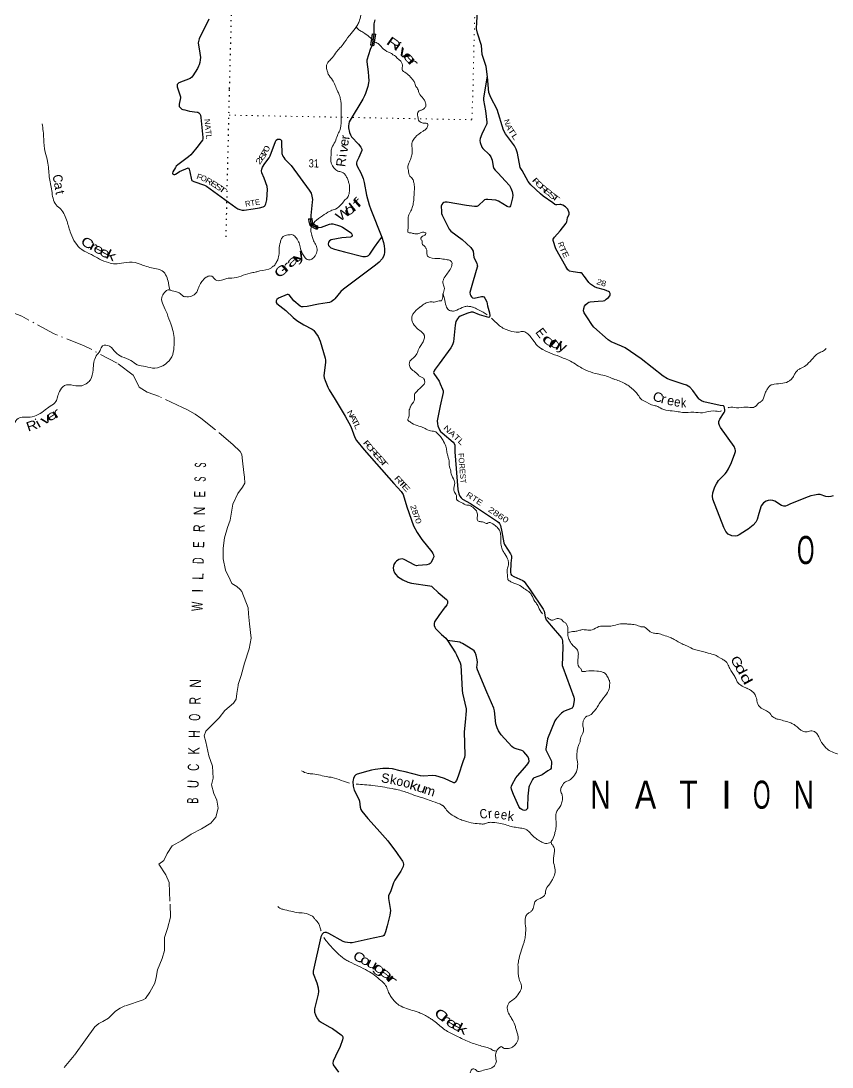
# Model space of a CAD drawing. Header units: feet. Extents: x -745759 to -493183, y 5472 to 195788.
# Drawn here: x -527852 to -510528, y 158611 to 180944 of the extents above; entities that cross this region are included whole.
import ezdxf
from ezdxf.enums import TextEntityAlignment as Align

# ---------------------------------------------------------------- set-up
doc = ezdxf.new("R2010")
doc.units = ezdxf.units.FT
doc.header["$LTSCALE"] = 80
doc.linetypes.add('DOT_DASHED', pattern=[7.7, 5, -1.2, 0.3, -1.2])
doc.linetypes.add('DOTTED', pattern=[1.5, 0.3, -1.2])
for name, color, linetype, lineweight in [('29', 7, 'Continuous', 25), ('31', 7, 'Continuous', 13), ('39', 7, 'Continuous', 13), ('44', 7, 'DOT_DASHED', 13), ('6', 7, 'DOTTED', 25), ('7', 7, 'DOTTED', 13)]:
    doc.layers.add(name, color=color, linetype=linetype, lineweight=lineweight)
doc.layers.add('30', color=7, linetype='Continuous')
doc.layers.add('41', color=7, linetype='Continuous')

msp = doc.modelspace()

# ---------------------------------------------------------------- linework, layer by layer
at = {"layer": '29'}
for points in [[(-517276.15, 178206.06), (-517308.68, 178274.72), (-517499.55, 178532.21), (-517545.87, 178613.11), (-517680.19, 179050.25), (-517812.68, 179310.89), (-517856.46, 179413.81), (-517890.73, 179747.19), (-517917.62, 179968.18), (-517997.91, 180226.04), (-518015.38, 180420.81), (-518103.71, 180678.8), (-518120.23, 180776.05), (-518118.07, 180919.65), (-518103.87, 181119.91)], [(-523838.45, 180982.21), (-523857.22, 180931.79), (-523982.41, 180695.34), (-524046.06, 180563.65), (-524062.43, 180506.34), (-524062.89, 180476.11), (-524028.68, 180258.7), (-524018.45, 180159.42), (-524020.49, 180110.3), (-524028.67, 180059.13), (-524045.04, 180005.91), (-524057.31, 179977.26), (-524083.9, 179930.18), (-524182.08, 179770.54), (-524202.53, 179739.84), (-524235.17, 179714.61)], [(-520293.79, 180969.59), (-520312.41, 180881.11), (-520311.64, 180659.91), (-520328.43, 180559.08), (-520335.9, 180515.2), (-520352.69, 180429.31), (-520391.99, 180330.7), (-520461.52, 180105.84), (-520465.59, 180069.18), (-520437.25, 179857.91), (-520426.75, 179757.88), (-520422.66, 179661.68), (-520425.71, 179620.86), (-520446.19, 179541.94), (-520493.23, 179394.57), (-520513.69, 179343.4), (-520551.89, 179276.05), (-520821.76, 178825.61), (-520839.95, 178787.69), (-520850.18, 178744.7), (-520854.27, 178703.77), (-520852.44, 178661.62), (-520833.81, 178560.49), (-520815.4, 178515.46), (-520789.32, 178471.76), (-520644.91, 178312.46), (-520591.43, 178246.31), (-520573.02, 178207.42), (-520574.21, 178178.65), (-520632.7, 178027.23), (-520675.3, 177939.28), (-520685.52, 177916.77), (-520682.81, 177887.7), (-520669.16, 177841.04), (-520593.56, 177697.34), (-520543.37, 177578.02), (-520520.73, 177495.25), (-520467.87, 177225.3), (-520417.58, 177020.26), (-520381.78, 176920.61), (-520144.74, 176330.04)], [(-524235.17, 179714.61), (-524478.12, 179619.14), (-524503, 179603.34), (-524513.61, 179589.23), (-524517.35, 179572.41), (-524513.86, 179533.45), (-524470.71, 179405.66), (-524442.62, 179325.64), (-524442.82, 179298.42), (-524470.64, 179166.73), (-524473.24, 179142.85), (-524468.78, 179118.13), (-524453.83, 179095.69), (-524414.08, 179062.72), (-524392.18, 179052.7), (-524354.51, 179042.78), (-524251.52, 179015.76)], [(-517894.11, 179774.93), (-517970.19, 179297.3), (-517970.44, 179252.96), (-517928.58, 179021.36), (-517902.69, 178783.55), (-517901.67, 178755.92), (-517910.5, 178730), (-517958.82, 178633.05)], [(-524251.52, 179015.76), (-524090.04, 178998.91), (-524074.69, 178993.79), (-524053.22, 178982.53), (-524028.68, 178957.97), (-524017.42, 178930.34), (-524007.52, 178884.3), (-523979.22, 178598.77), (-523963.22, 178458.56), (-523964.24, 178426.84), (-523974.67, 178399.99), (-524000.04, 178360.32), (-524093.62, 178243.7), (-524185.15, 178128.01), (-524220.61, 178087.56), (-524274.31, 178041.12)], [(-517958.82, 178633.05), (-518010.58, 178529.2), (-518043.83, 178433.55), (-518050.99, 178391.58), (-518045.83, 178345.22), (-518010.08, 178248.31), (-517989.03, 178217.7), (-517849.77, 178090.61), (-517815.76, 178043.63), (-517788.73, 177971.04), (-517767.7, 177837.92), (-517749.4, 177793.67), (-517722.7, 177756.05), (-517659.6, 177695.62), (-517511.14, 177531.4)], [(-524279.72, 177809.99), (-524261.85, 177779.05), (-524241.4, 177723.78), (-524206.63, 177551.86), (-524200.49, 177539.58), (-524187.75, 177531), (-524157.54, 177515.02), (-523928.9, 177437.76), (-523887.54, 177414.72), (-523260.31, 176963.41), (-523216.65, 176935.8), (-523176.77, 176920.44), (-523129.72, 176906.11), (-523083.7, 176901), (-522891.21, 176930.29), (-522756.43, 176954.22), (-522674.62, 176974.69), (-522650.07, 176989.01), (-522637.8, 177001.3), (-522633.71, 177007.44), (-522621.44, 177036.09), (-522602.37, 177121.47), (-522588.71, 177345.15), (-522594.43, 177408.32), (-522657.94, 177584.14), (-522705.3, 177701.28), (-522713.48, 177744.27), (-522708.78, 177781.79), (-522693.02, 177824.09), (-522645.09, 177903.01), (-522548.83, 178021.61), (-522530.05, 178063.38), (-522416.93, 178372.31), (-522399.51, 178398.21), (-522372.92, 178416.63), (-522321.02, 178422.67), (-522305.42, 178414.58), (-522289.06, 178387.98), (-522283.66, 178319.6), (-522280.88, 178142.36), (-522277.37, 178110.75), (-522258.38, 178054.35), (-522239.97, 178025.7), (-522216.22, 177995.19), (-522079.24, 177858.11), (-521695.6, 177332.99), (-521656.01, 177265.33), (-521641.69, 177205.98), (-521627.37, 177132.29), (-521630.35, 177074.85), (-521660.4, 176788.42), (-521669.87, 176664.17), (-521661.21, 176629.03), (-521642.72, 176601.16), (-521591.23, 176561.8), (-521557.64, 176545), (-521525.92, 176536.6), (-521486.39, 176536.24), (-521430, 176543.85), (-521261.23, 176606.21), (-521223.41, 176611.4), (-521190.68, 176609.35), (-521088.41, 176580.69), (-521029.1, 176560.23), (-520985.53, 176540.74), (-520799.82, 176420.8), (-520783.65, 176394.44), (-520779.56, 176361.69), (-520787.74, 176343.27), (-520795.92, 176333.04), (-520816.5, 176326.79), (-520995.94, 176310.14), (-521226.29, 176270.37), (-521258.18, 176251.17), (-521280.68, 176220.47), (-521287.18, 176177.2), (-521282.73, 176150.88), (-521268.41, 176132.46), (-521235.68, 176101.75), (-521157.47, 176068.36), (-520937.77, 176014), (-520546.32, 175916.22), (-520493.2, 175911.41), (-520458.43, 175919.59), (-520431.84, 175935.97), (-520402.23, 175963.65), (-520303.55, 176114.31), (-520207.43, 176244.94), (-520144.91, 176330.47)], [(-524274.31, 178041.12), (-524502.2, 177873.48), (-524533.23, 177842.23), (-524551.91, 177817.92), (-524606.81, 177724.27), (-524613.56, 177696.41), (-524612.53, 177682.31), (-524602.35, 177672.11), (-524585.54, 177664.63), (-524564.99, 177664.63), (-524550.62, 177670.32), (-524492.65, 177710.63), (-524462.23, 177728.19), (-524279.72, 177809.99)], [(-516276.92, 177007.85), (-516323.32, 177025.32), (-516339.68, 177027.37), (-516409.22, 177015.09), (-516427.63, 177017.13), (-516451.9, 177026.78), (-516493.24, 177063.49), (-516699.68, 177203.39), (-516758.13, 177251.89), (-516959.45, 177446.96), (-517015.22, 177514.38), (-517144.22, 177752.91), (-517189.01, 177813.73), (-517248.11, 178117.41), (-517276.15, 178206.06)], [(-517511.14, 177531.4), (-517419.6, 177430.14), (-517388.27, 177374.32), (-517363.73, 177300.64), (-517349.41, 177226.95), (-517354.4, 177170), (-517394.41, 176999.75), (-517408.73, 176973.15), (-517428.4, 176966.69), (-517466, 176981.33), (-517654.09, 177095.43), (-517707.36, 177114.38), (-517879.18, 177134.84), (-517924.18, 177130.75), (-517951, 177121.15), (-518087.82, 176995.66), (-518115.68, 176983.8), (-518162.48, 176980.31), (-518332.31, 177003.98), (-518750.71, 177072.17), (-518788.4, 177074.46), (-518819.08, 177064.23), (-518843.62, 177049.9), (-518864.66, 177024.16), (-518874.31, 176988.5), (-518872.26, 176873.87), (-518868.17, 176830.89), (-518856.92, 176795.22), (-518789.38, 176671.82)], [(-515814.33, 175487.04), (-515820.96, 175497.44), (-515865.84, 175554.25), (-515887.63, 175563.91), (-515913.74, 175568.99), (-516059.45, 175588.47), (-516135.13, 175604.85), (-516149.45, 175613.04), (-516169.68, 175626.92), (-516212.21, 175697.73), (-516426.34, 176075.89), (-516444, 176120.64), (-516471.22, 176216.93), (-516483.89, 176254.7), (-516483.61, 176287.3), (-516458.5, 176329.04), (-516336.77, 176459.59), (-516208.21, 176624.13), (-516191.38, 176655.88), (-516175.29, 176739.95), (-516145.34, 176815.71), (-516142.29, 176844.18), (-516170.94, 176922.36), (-516190.36, 176949.59), (-516221.95, 176975.26), (-516276.92, 177007.85)], [(-518789.38, 176671.82), (-518702.49, 176495.21), (-518669.33, 176452.46), (-518428.78, 176279.29), (-518241.24, 176109.39), (-518211.45, 176066.42), (-518196.23, 176025.47), (-518177.98, 175895.18), (-518117.49, 175774.74), (-518108.11, 175731.29), (-518103.17, 175711.29), (-518107.26, 175686.73), (-518191.75, 175397.71), (-518264.77, 175148.41), (-518260.15, 175105.99), (-518246.36, 175074.73), (-518232.04, 175052.21), (-518205.45, 175029.7), (-518173.94, 175024.07), (-518012.03, 175061.12), (-517985.57, 175061.42), (-517967.16, 175055.28), (-517944.66, 175028.68), (-517902.59, 174946.65), (-517890.79, 174864.13), (-517844.82, 174708.72), (-517836.25, 174645.92), (-517844.43, 174623.41), (-517861.5, 174614.71), (-518058.98, 174672.66), (-518194.21, 174725.75), (-518236.47, 174726.22), (-518310.8, 174705.28), (-518468.3, 174637.73), (-518505.12, 174613.17), (-518527.89, 174587.26), (-518564.44, 174525.16), (-518580.01, 174447.77), (-518614.01, 174091.17), (-518635.02, 174026.76), (-518673.84, 173963.86), (-518922.51, 173625.4), (-519002.17, 173508.86)], [(-520144.74, 176330.04), (-520107.69, 176214.83), (-520091.33, 176141.15), (-520085.63, 176068.01), (-520087.24, 175997.87), (-520095.42, 175958.98), (-520109.74, 175913.95), (-520137.41, 175868.29), (-520203.83, 175797.29), (-520277.92, 175732.49), (-520962.7, 175213.95), (-521017.42, 175170.57), (-521145.77, 175012.33), (-521169.3, 174986.81), (-521228.61, 174947.86), (-521260.32, 174934.56), (-521307.81, 174923.22), (-521497.52, 174898.73), (-521736.24, 174847.09), (-521820.78, 174838.36), (-521861.69, 174840.4), (-521890.95, 174852.04), (-522020.44, 174968.91), (-522125.59, 175093.34), (-522141.92, 175104.44), (-522166.46, 175102.39), (-522352.75, 175023.41), (-522385.33, 174993.91), (-522401.69, 174965.26), (-522403.74, 174932.51), (-522388.07, 174909.68), (-522191.13, 174759.42), (-522034.39, 174609.92), (-521955.78, 174549.75), (-521807.47, 174453.06), (-521632.93, 174365.44), (-521611.12, 174350.19), (-521595.78, 174334.84), (-521558.96, 174285.72), (-521501.69, 174203.84), (-521461.15, 174105.28), (-521355.44, 173746.38), (-521347.26, 173699.3), (-521347.02, 173651.52), (-521378.97, 173376.93), (-521372.2, 173322.86), (-521354.42, 173268.45), (-521299.15, 173128.79), (-521267.49, 173066.83), (-521139.65, 172860.83), (-520924.25, 172505.5), (-520807.7, 172284.51), (-520723.39, 172051.6), (-520685.16, 171989.16), (-520523.78, 171789.4), (-519888.09, 171070.82), (-519729.29, 170897.2), (-519691.52, 170834.26), (-519610.3, 170571.8), (-519468.65, 170167.7), (-519391.79, 170023.21), (-519289.84, 169871.27), (-519073.79, 169612.27), (-519051.87, 169575.52), (-519039.97, 169544.25), (-519035.88, 169503.32), (-519053.94, 169457.35), (-519093.15, 169384.6), (-519109.14, 169362.65), (-519134.06, 169343.67), (-519184.06, 169333.39), (-519371.34, 169315.01), (-519405.74, 169313.53), (-519441.66, 169326.26), (-519667.93, 169448.05), (-519701.47, 169457.65), (-519747.34, 169456.8), (-519778.39, 169448.05), (-519833.5, 169409.99), (-519861.89, 169381.07), (-519886.79, 169339.57), (-519899.8, 169266.75), (-519892.93, 169218.81), (-519874.52, 169163.55), (-519843.84, 169124.65), (-519806.31, 169084.33), (-519692.48, 169010.03), (-519590.21, 168965), (-519512.56, 168944.27), (-519122.02, 168886.65), (-519085.62, 168875.5), (-519058.38, 168858.57), (-518939.09, 168738.66), (-518763.46, 168594.06), (-518750.16, 168579.73), (-518740.96, 168562.33), (-518738.39, 168534.19), (-518741.34, 168508.56), (-518756.3, 168475.34), (-518786.52, 168438.72), (-518790.18, 168433.86)], [(-512322.66, 170096.91), (-512355.93, 170071.99), (-512509.14, 169969.98), (-512554.55, 169948.49), (-512600.19, 169945.26), (-512671.14, 169948.49), (-512745.89, 169989.52), (-512793.87, 170044.69), (-512839.1, 170127.26), (-513077.97, 170732.39), (-513083.3, 170796.9), (-513074.67, 170870.7), (-513056.71, 170931.99), (-513033.47, 170996.43), (-512997.39, 171065.03), (-512953.86, 171131.61), (-512811.8, 171271.89), (-512782.62, 171308.6), (-512742.9, 171379.16), (-512679.26, 171518.59), (-512604.34, 171709.99), (-512591.37, 171751.73), (-512591.37, 171774.25), (-512596.11, 171802.11), (-512620.89, 171858.62), (-512910.76, 172263.97), (-512936.04, 172305.4), (-512948.95, 172348.76), (-512946.26, 172395.46), (-512928.56, 172444.71), (-512830.81, 172581.63), (-512821.49, 172614.47), (-512819.44, 172639.03), (-512823.54, 172686.11), (-512833.73, 172712.02), (-512848.08, 172725), (-512917.61, 172735.32), (-513267.52, 172814.69), (-513320.58, 172835.52), (-513358.87, 172862.16), (-513373.76, 172876.46), (-513407.62, 172925.05), (-513500.98, 173056.77), (-513565.71, 173123.9), (-513635.58, 173165.06), (-513708.83, 173192.19), (-513966.2, 173274.21), (-514045.71, 173305.27), (-514134.96, 173362.93), (-514608.71, 173728.88), (-514949.8, 173964.34), (-515028.34, 174003.8), (-515244.35, 174095.33), (-515310.74, 174132.3), (-515617.73, 174409.56), (-515645.33, 174440.45), (-515767.36, 174626.34), (-515819.66, 174709.33), (-515833.52, 174757.72), (-515829.42, 174805.73), (-515813.06, 174853.92), (-515789.23, 174889.36), (-515745.47, 174924.29), (-515721.02, 174937.85), (-515697.41, 174946.16), (-515608.7, 174956.88), (-515522.14, 174961.61), (-515419.46, 174968.11), (-515381.38, 174977.5), (-515352.33, 175001.21), (-515303.19, 175038.59), (-515272.97, 175075.75), (-515264.86, 175097.5), (-515266.92, 175126.28), (-515279.11, 175151.48), (-515304.1, 175168.95), (-515336.38, 175184.23), (-515391.71, 175204.33), (-515553.63, 175242.82), (-515600.25, 175268.15), (-515643.2, 175292.71), (-515688.2, 175325.46), (-515725.74, 175359.67), (-515782.2, 175436.7), (-515814.33, 175487.04)], [(-519002.17, 173508.86), (-519017.52, 173486.4), (-519037.97, 173441.37), (-519032.86, 173416.77), (-518920.78, 173252.06), (-518894.79, 173199.84), (-518845.7, 173085.22), (-518835.47, 173046.33), (-518834.98, 173009.59), (-518897.08, 172727.78), (-518959.23, 172408.75), (-518957.93, 172345.61), (-518946.96, 172298.22), (-518909.12, 172211.23), (-518888.06, 172181.71), (-518857.99, 172149.83), (-518623.78, 171948.22), (-518601.72, 171919.36), (-518586.96, 171886.81), (-518582.87, 171870.44), (-518586.45, 171744.46), (-518520.16, 170942.4), (-518502.08, 170848.05), (-518481.63, 170800.98), (-518450.79, 170760.45), (-518418.22, 170733.43), (-518253.02, 170640.27), (-517670.61, 170255.5), (-517646.91, 170233.34), (-517627.65, 170212.52), (-517609.24, 170173.63), (-517577.87, 170039.36), (-517540.26, 169799.81), (-517526.4, 169765.29), (-517393.44, 169566.75), (-517377.02, 169521.74), (-517377.08, 169482.83), (-517390.38, 169369.23), (-517398.56, 169178.88), (-517392.42, 169135.89), (-517371.97, 169111.33), (-517324.86, 169081.21), (-517130.6, 169000.8), (-517104.48, 168978.67), (-516972.64, 168801.55), (-516698.55, 168386.89), (-516677.54, 168344.8), (-516654.87, 168221.49), (-516642.76, 168181.05), (-516632.54, 168158.54), (-516529.44, 168030.44), (-516305.29, 167773.29), (-516291.97, 167746.1), (-516283.79, 167705.17), (-516280.58, 167576.13), (-516289.34, 167186.94), (-516280.73, 167147.42), (-516040.39, 166509.83), (-516035.7, 166469.62), (-516038.34, 166434.1), (-516058.8, 166313.34), (-516066.98, 166294.91), (-516070.55, 166286.22), (-516079.27, 166275.77), (-516261.3, 166198.71), (-516281.24, 166185.93), (-516305.59, 166163.68), (-516415.22, 166050.84), (-516433.62, 166026.28), (-516448.83, 166001.83), (-516608.22, 165619.52), (-516641.76, 165400.47), (-516642.78, 165381.03), (-516637.32, 165367.19), (-516528.53, 165156.39), (-516521.59, 165123.65), (-516519.54, 165089.88), (-516524.66, 165018.24), (-516530.79, 164989.58), (-516541.68, 164972), (-516550.24, 164965.03), (-516598.41, 164932.9)], [(-510501.93, 170807.13), (-510557.68, 170789.37), (-510612.38, 170782.56), (-510664.24, 170788.94), (-510781.8, 170832.79), (-510829.2, 170835.78), (-510904.72, 170820.57), (-510984.66, 170803.03), (-511042.28, 170784.51), (-511417.79, 170633.64), (-511490.91, 170597.33), (-511521.48, 170585.05), (-511560.45, 170585.05), (-511607.51, 170602.36), (-511748.13, 170690.67), (-511793.64, 170705.81), (-511844.12, 170712.14), (-511893.87, 170707.86), (-511939.05, 170693.49), (-511994.09, 170654.64), (-512042.01, 170590.74), (-512092.11, 170429.05), (-512127.32, 170301.23), (-512159.78, 170241.19), (-512216.75, 170176.22), (-512322.66, 170096.91)], [(-518790.18, 168433.86), (-518926.4, 168252.73), (-519016.71, 168113.96), (-519024.76, 168077.75), (-519023.61, 168037.79), (-519014.53, 167999.97), (-518998.54, 167971.11), (-518869.3, 167842.37), (-518776.92, 167768.2), (-518740.12, 167717.32), (-518740.12, 167717.32)], [(-516598.41, 164932.9), (-516716.94, 164848.36), (-516734.39, 164839.19), (-516891.83, 164784.91), (-516904.11, 164776.72), (-516915.32, 164768.38), (-516929.67, 164752.16), (-517000.24, 164610.93), (-517006.91, 164583.48), (-517024.3, 164391.14), (-517032.58, 164164.5), (-517036.55, 164133.51), (-517050.87, 164113.04), (-517067.23, 164094.62), (-517097, 164089.46), (-517122.46, 164092.57), (-517157.23, 164106.9), (-517187.92, 164129.41), (-517219.28, 164176.09), (-517328.81, 164433.06), (-517369.96, 164520.36), (-517376.1, 164546.97), (-517379.08, 164578.53), (-517374.06, 164610.42), (-517363.83, 164643.17), (-517282.91, 164783.42), (-517249.28, 164831.47), (-517091.73, 165006.56), (-517028.37, 165087.32), (-517002.81, 165123.14), (-516999.73, 165142.59), (-517004.1, 165193.55), (-517027.35, 165243.9), (-517110.6, 165342.09), (-517125.53, 165354.43), (-517152.13, 165368.76), (-517276.9, 165401.51), (-517329.52, 165424.54), (-517368.95, 165452.68), (-517593.31, 165702.52), (-517650.2, 165789.38), (-517682.93, 165852.84), (-517709.48, 165937.54), (-517735.87, 166219.02), (-517749.41, 166269.37), (-517899.8, 166617.53), (-518101.87, 167091.02), (-518112.48, 167144.39), (-518104.3, 167254.92), (-518109.95, 167307.93), (-518128.84, 167406.39), (-518149.3, 167461.65), (-518175.08, 167497.83), (-518198.39, 167518.96), (-518421.35, 167652), (-518456.12, 167670.43), (-518479.77, 167678.24), (-518740.12, 167717.32)], [(-518740.12, 167717.32), (-518570.46, 167453.18), (-518548.68, 167412.02), (-518468.9, 167240.08), (-518459.09, 167190.15), (-518431.06, 166655.71), (-518423.32, 166593.38), (-518346.18, 166261.69), (-518341.3, 166214.5), (-518366.1, 165977.27)], [(-518366.1, 165977.27), (-518387.79, 165769.84), (-518371.75, 165272.04), (-518380.84, 165221.79), (-518406.12, 165146.37)], [(-518406.12, 165146.37), (-518514.54, 164822.94), (-518550.73, 164726.56), (-518575.27, 164689.71), (-518591.64, 164681.53), (-518606.92, 164682.2), (-518807.48, 164774.33), (-518920.96, 164810.48), (-518990.51, 164826.85), (-519053.2, 164833.2), (-519261.53, 164823.78), (-519314.71, 164830.16), (-519642.28, 164910.66), (-519750.45, 164937.13)], [(-519750.45, 164937.13), (-519917.93, 164978.12), (-519996.89, 164986.51), (-520123.71, 164982.41), (-520283.26, 164961.95), (-520367.13, 164949.66), (-520442.12, 164929.91), (-520667.81, 164865.74), (-520696.45, 164851.42), (-520722.43, 164828.88), (-520749.63, 164777.73), (-520757.82, 164734.75), (-520761.99, 164707.21), (-520755.77, 164605.8), (-520736.89, 164524.09), (-520637.76, 164327.52), (-520623.84, 164289.55), (-520607.48, 164156.51), (-520591.5, 164109.88), (-520568.61, 164076.68), (-520439.89, 163920.34), (-520243.05, 163693.82), (-520018.79, 163440.67), (-519830.71, 163188.22), (-519804.3, 163149.31)], [(-519804.3, 163149.31), (-519704.39, 163007.21), (-519685.8, 162974.73), (-519677.8, 162935.57), (-519689.05, 162893.6), (-519737.02, 162795.07), (-519863.94, 162601.93), (-519894.87, 162541.18), (-519953.86, 162371.71), (-519999.96, 162265.23), (-520004.05, 162252.95), (-520002.52, 162212.08), (-519959.05, 161952.06), (-519962.72, 161906.26), (-519971.33, 161851.77), (-520028.83, 161624.53), (-520062.35, 161500.73), (-520086.89, 161439.33), (-520099.17, 161420.9), (-520119.3, 161407.49), (-520329.61, 161365.33), (-520779.29, 161266.36), (-520817.05, 161264.24), (-520879.52, 161268.41), (-520924.52, 161276.6), (-520967.01, 161295.19), (-521276.06, 161463.65), (-521327.49, 161481.28), (-521360.21, 161483.33), (-521388.34, 161475.82), (-521419.53, 161448.53), (-521446.89, 161394.65), (-521610.79, 160657.42), (-521607.45, 160606.95), (-521534.39, 160412.89), (-521506.47, 160301.27), (-521498.29, 160225.54), (-521502.97, 160167.43), (-521582.09, 159851.83), (-521579.09, 159786.49), (-521562.72, 159725.08), (-521521.81, 159647.3), (-521488.31, 159607.2), (-521454.31, 159577.71), (-521268.84, 159472.44)], [(-521268.84, 159472.44), (-521199.53, 159433.11), (-521013.51, 159302.41), (-520991.01, 159281.95), (-520978.74, 159255.34), (-520976.69, 159230.78), (-520982.83, 159189.84), (-521035.16, 159050.65), (-521133.33, 158845.8), (-521186.35, 158740.56), (-521189.86, 158692.34), (-521180.22, 158656.64), (-521066.45, 158501.33)]]:
    msp.add_lwpolyline(points, dxfattribs=at)
at = {"layer": '31'}
for p, q in [((-520273.02, 180658.84), (-520314.54, 180412.31)), ((-520314.54, 180412.31), (-520388.5, 180424.76)), ((-521708.32, 176721.95), (-521633.68, 176729.35)), ((-521700.06, 176714.72), (-521640.85, 176720.59)), ((-521513.44, 176572.64), (-521514.82, 176497.66))]:
    msp.add_line(p, q, dxfattribs=at)
for points in [[(-520388.5, 180424.76), (-520346.98, 180671.29), (-520273.02, 180658.84)], [(-521708.32, 176721.95), (-521705.99, 176656.1), (-521699.29, 176630.98), (-521679.87, 176586.08), (-521643.82, 176546.94), (-521597.76, 176519.79), (-521555.59, 176498.41), (-521533.38, 176495.52), (-521514.82, 176497.66)], [(-521522.68, 176504.81), (-521533.32, 176503.58), (-521553.2, 176506.17), (-521593.92, 176526.81), (-521638.74, 176553.23), (-521673.07, 176590.5), (-521691.71, 176633.61), (-521698.03, 176657.29), (-521700.06, 176714.72)], [(-521640.85, 176720.59), (-521634.34, 176654.89), (-521621.37, 176622.69), (-521596.32, 176597.27), (-521538.23, 176565.32), (-521521.61, 176563.12), (-521522.68, 176504.81)], [(-521633.68, 176729.35), (-521626.49, 176656.82), (-521614.55, 176627.16), (-521591.44, 176603.72), (-521535.69, 176573.05), (-521521.25, 176571.14), (-521513.44, 176572.64)]]:
    msp.add_lwpolyline(points, dxfattribs=at)
msp.add_lwpolyline([(-520379.28, 180431.31), (-520340.42, 180662.07), (-520282.23, 180652.28), (-520321.09, 180421.52)], close=True, dxfattribs=at)
at = {"layer": '31', "linetype": 'DOTTED', "lineweight": 100}
msp.add_arc((-521501.51, 176701.19), 171.24, 171.78809, 286.56945, dxfattribs=at)
at = {"layer": '39'}
for points in [[(-524344.15, 175057.97), (-524272.78, 175056.89), (-524149.24, 175095.17), (-524063.64, 175228.26), (-524018.81, 175337.89), (-523989.67, 175379.57), (-523895.03, 175470.42), (-523852.3, 175491.84), (-523777.9, 175492.75), (-523699.28, 175417.39), (-523667.46, 175402.88), (-523536.41, 175418.99), (-523451.34, 175445.81), (-523346.65, 175452.28), (-522956.11, 175558.81), (-522847.02, 175581.26), (-522810.61, 175590.74), (-522555.96, 175647.14), (-522503.14, 175670.42), (-522480.41, 175696.15), (-522462.09, 175705.91), (-522408.36, 175767.28), (-522368.31, 175844.89), (-522337.11, 175972.77), (-522336.83, 176069.02), (-522311.09, 176221.05), (-522285.11, 176298.87), (-522262.29, 176328.61), (-522205.2, 176361.86), (-522098.22, 176380.33), (-522036.06, 176373.39), (-522022.23, 176363.16), (-521951.7, 176285.92), (-521922.85, 176231.35), (-521889.36, 176118.56), (-521838.54, 175973.42), (-521778.3, 175886.3), (-521736.86, 175853.61), (-521688.92, 175840.87), (-521621.84, 175871.96), (-521568.15, 175931.33), (-521540.69, 175987.07), (-521527.34, 176041.01), (-521548.82, 176151.62), (-521600.69, 176252.65), (-521632.66, 176345.37), (-521638.06, 176371.52), (-521659.64, 176478.12), (-521633.23, 176573.98), (-521606.01, 176619.7), (-521451.99, 176755.79), (-521294.76, 176857.74), (-521233.66, 176890.93), (-521136.29, 176927.59), (-521003.13, 177031.91), (-520930.65, 177121.07), (-520864.57, 177194.29), (-520845.05, 177254.16), (-520832.27, 177368.28), (-520842.04, 177464.67), (-520864.43, 177537.2), (-520871.94, 177559.37), (-520906.49, 177628.06), (-520949.36, 177684.84), (-520996.88, 177715.62), (-521084.77, 177738.98), (-521128.36, 177765.69), (-521234.35, 177957.76), (-521224.45, 178120.05), (-521222.92, 178184.19), (-521211.72, 178232.16), (-521142.2, 178365.48), (-521092.82, 178497.1), (-521043.97, 178606.67), (-521011.92, 179023.3), (-521011.2, 179053.37), (-521031.59, 179294.31), (-521053.98, 179366.83), (-521092.26, 179447.61), (-521197.24, 179681.78), (-521286.67, 179809.43), (-521299.88, 179845.72), (-521318.59, 179904.15), (-521324.43, 179996.48), (-521257.59, 180101.78), (-521199.88, 180161.08), (-521112.47, 180286.13), (-521060.84, 180343.52), (-520971.94, 180446.48), (-520845.05, 180625.08), (-520830.55, 180642.91), (-520710.6, 180783.52), (-520658.4, 180864.96), (-520618.02, 180956.61), (-520580.51, 181096.42), (-520561.75, 181124.22), (-520496.06, 181181.4)], [(-520139.48, 180370), (-520223.79, 180459.48), (-520303.22, 180500.76), (-520385.76, 180580.19), (-520508.11, 180676.25), (-520589.31, 180727.58), (-520615.1, 180742), (-520687.26, 180807.23)], [(-518844.46, 175118.11), (-518808.57, 175232.79), (-518836.37, 175331.46), (-518834.65, 175403.62), (-518823.93, 175431.54), (-518686.37, 175636.05), (-518658.91, 175691.79), (-518650.25, 175717.74), (-518658.14, 175808.09), (-518681.83, 175826.49), (-518767.72, 175849.82), (-518907.96, 175869.94), (-519116.48, 175893.07), (-519150.26, 175909.62), (-519175.62, 175942.08), (-519194.47, 176078.72), (-519202.23, 176090.86), (-519219.6, 176121.2), (-519272.66, 176172.11), (-519292.66, 176260.64), (-519308.21, 176282.93), (-519307.69, 176304.98), (-519276.54, 176346.63), (-519256.25, 176354.36), (-519204.91, 176399.72), (-519202.61, 176411.72), (-519212.42, 176421.89), (-519244.34, 176432.39), (-519304.82, 176425.26), (-519357.59, 176403.98), (-519432.09, 176399.07), (-519442.14, 176399.21), (-519514.05, 176418.33), (-519562.24, 176421.04), (-519586.07, 176433.43), (-519587.12, 176473.55), (-519584.3, 176676.04), (-519583.1, 176726.16), (-519556.45, 176832.05), (-519524.92, 176889.73), (-519486.55, 176981.41), (-519463.16, 177119.43), (-519449.57, 177351.84), (-519454.79, 177470.23), (-519476.99, 177550.77), (-519480.77, 177560.86), (-519545.41, 177632), (-519576.71, 177752.78), (-519587.67, 177799.06), (-519577.62, 177883.14), (-519533.03, 177982.74), (-519500.4, 178086.54), (-519493.36, 178128.54), (-519495.66, 178200.77), (-519500.64, 178329.18), (-519462.27, 178420.86), (-519433.22, 178458.53), (-519263.22, 178590.37), (-519193.6, 178643.49), (-519161.88, 178709.19), (-519168.92, 178751.41), (-519194.85, 178759.81), (-519210.88, 178762.05), (-519234.99, 178762.41), (-519326.81, 178789.84), (-519362.13, 178826.46), (-519368.97, 178876.69), (-519383.47, 178943.08), (-519382.94, 178965.13), (-519357.77, 179008.87), (-519327.01, 179034.49), (-519294.71, 179040.03), (-519247.82, 179067.41), (-519206.34, 179120.94), (-519210.74, 179189.18), (-519223.71, 179235.5), (-519239.16, 179261.79), (-519329.02, 179371.41), (-519357.69, 179434), (-519389.98, 179512.68), (-519417.31, 179547.18), (-519447.4, 179633.85), (-519486.16, 179694.58), (-519578.32, 179792.2), (-519681.1, 179865.91), (-519696.93, 179876.17), (-519710.43, 179900.43), (-519704.02, 180000.6), (-519722.77, 180057.03), (-519763.78, 180107.77), (-519809.24, 180140.52), (-519872.06, 180203.62), (-519907.85, 180220.19), (-519919.62, 180232.39), (-519965.13, 180263.15), (-519999, 180275.68), (-520139.48, 180370)], [(-527394.76, 178748.13), (-527362.94, 178426.6), (-527334.43, 178141.23), (-527281.99, 177945.95), (-527246.31, 177616.34), (-527193.9, 177318.67), (-527099.33, 177016.54), (-526998.59, 176923.11), (-526866.94, 176664.73), (-526787.54, 176408.93), (-526688.92, 176209.12), (-526551.05, 176061.09), (-526345.96, 175954.49), (-526174.82, 175860.29), (-525983.21, 175783.95), (-525838.92, 175756.29), (-525653.35, 175780.38), (-525413.88, 175783.81), (-525238, 175725.7), (-524955.84, 175650.38), (-524833.91, 175610.92), (-524743.75, 175491.51), (-524702.22, 175354.55), (-524685.87, 175266.05), (-524674.59, 175200.03)], [(-532801.37, 169818.91), (-532630.63, 169703.06), (-532528.45, 169681.88), (-532404, 169768.86), (-532318.04, 169842.2), (-532260.44, 169905.82), (-532213.53, 169943.42), (-532046.24, 169953.69), (-531825.39, 169931.22), (-531714.01, 169968.16), (-531554.36, 170104.95), (-531234.31, 170416.65), (-531090.4, 170571.68), (-530973.35, 170690.86), (-530764.86, 170754.85), (-530555.33, 170871.02), (-530408.15, 170987.87), (-530276.31, 171143.02), (-530165.03, 171376.69), (-530091.19, 171548.53), (-530072.38, 171684.83), (-530021.19, 171830.82), (-529843.79, 171848.97), (-529697, 171845.38), (-529544.55, 171924.03), (-529395.21, 172149.25), (-529294.18, 172272.62), (-529046.87, 172366.3), (-528714.96, 172364.72), (-528508.83, 172310.3), (-528426.15, 172219.07), (-528286.76, 172147.3), (-528114.55, 172207.67), (-527999.28, 172338.91), (-527910.39, 172458.4), (-527654.35, 172485.74), (-527333.39, 172640.86), (-527227.24, 172718), (-527104.56, 172817.04), (-527070.42, 172915.04), (-527025.86, 173030.99), (-526922.74, 173158.35), (-526727.47, 173164.27), (-526550.59, 173156.33), (-526430.69, 173217.26), (-526368.98, 173284.85), (-526310.48, 173495), (-526293.2, 173655.4), (-526242.21, 173791.36), (-526161.44, 173906.92), (-526107.15, 174006.7), (-525956.42, 173999.05), (-525832.26, 173869.23), (-525697.33, 173775.43), (-525501.78, 173695.02), (-525366.77, 173605.24), (-525188.52, 173565.17), (-524992.04, 173530.92), (-524767.02, 173616.82), (-524629.14, 173771.91), (-524582.78, 173978.17), (-524600.28, 174311.59), (-524651.31, 174476.75), (-524731.47, 174694.42), (-524810.25, 174879.96), (-524845.31, 175038.93), (-524786.87, 175144.69), (-524727.46, 175198.25), (-524649.1, 175193.38), (-524531.11, 175157.98), (-524449.28, 175124.98), (-524354.32, 175056.28), (-524344.15, 175057.97)], [(-518839.57, 175117.68), (-518838.23, 175084.83), (-518867.18, 174966.95)], [(-517891.62, 174669.45), (-517978.31, 174727.21), (-518095.54, 174785.09), (-518192.95, 174830.65), (-518262.91, 174847.72), (-518347.31, 174848.97), (-518426.31, 174824.07), (-518582.72, 174756.2), (-518637.17, 174748.98), (-518665.16, 174755.41), (-518677.17, 174757.59), (-518750.33, 174808.81), (-518773.16, 174863.29), (-518805.79, 175012.16), (-518833.45, 175116.85), (-518835.04, 175126.07)], [(-517454.46, 169013.4), (-517462.57, 169126.79), (-517468.02, 169235.16), (-517439.6, 169330.99), (-517440.08, 169395.17), (-517458.55, 169463.62), (-517537.74, 169599.15), (-517572.39, 169663.83), (-517599.81, 169778.54), (-517604.54, 169832.75), (-517605.65, 169955.09), (-517627.37, 170055.68), (-517642.73, 170085.98), (-517650.48, 170098.13), (-517721.15, 170169.36), (-517828.14, 170235.11), (-517850.2, 170237.44), (-517890.87, 170217.99), (-517913.02, 170216.31), (-517974.65, 170245.3), (-518044.8, 170254.36), (-518102.31, 170287.29), (-518107.33, 170329.48), (-518101.35, 170411.61), (-518112.26, 170459.9), (-518141.26, 170508.45), (-518200.31, 170561.46), (-518261.74, 170598.47), (-518291.65, 170608.93), (-518325.81, 170609.44), (-518449.12, 170665.41), (-518545.96, 170735.02), (-518549.41, 170759.13), (-518552.09, 170815.32), (-518602.18, 170906.3), (-518607.59, 170932.45), (-518586.01, 171078.52), (-518598.79, 171132.85), (-518663.72, 171276.19), (-518672.38, 171334.47), (-518705.54, 171461.29), (-518707.41, 171551.56), (-518720.19, 171605.89), (-518727.56, 171634.07), (-518753.3, 171734.72), (-518766.99, 171835.19), (-518824.26, 171962.37), (-518874.46, 172049.34), (-518944.98, 172126.58), (-519012.12, 172177.71), (-519068.15, 172188.56), (-519195.9, 172226.55), (-519297.19, 172278.18), (-519351.12, 172293.01), (-519502.37, 172357.41), (-519577.54, 172408.66), (-519589.35, 172418.86), (-519572.03, 172470.74), (-519557.97, 172638.98), (-519538.69, 172688.82), (-519532.23, 172706.78), (-519454.77, 172835.98), (-519446.25, 172940.13), (-519443.43, 172974.17), (-519399.74, 173035.69), (-519270.17, 173158.11), (-519230.89, 173203.65), (-519229.41, 173265.79), (-519270.18, 173326.55), (-519327.88, 173351.47), (-519382.95, 173402.41), (-519481.52, 173484.08), (-519536.4, 173543.05), (-519556.17, 173641.6), (-519547.36, 173673.56), (-519536.98, 173687.44), (-519407.27, 173815.87), (-519364.73, 173913.5), (-519337.12, 173975.25), (-519287.03, 174052.72), (-519234.78, 174220.39), (-519240.33, 174240.53), (-519306.94, 174313.7), (-519401.53, 174393.31), (-519489.1, 174514.92), (-519502.16, 174557.23), (-519504.94, 174609.41), (-519478.96, 174687.23), (-519332.78, 174831.46), (-519316.42, 174843.25), (-519220.25, 174914.01), (-519171.54, 174933.35), (-519110.96, 174944.48), (-519028.57, 174943.27), (-518917.37, 174969.7)], [(-518917.37, 174969.7), (-518887.27, 174967.25), (-518871.1, 174971.02)], [(-512891.06, 172619.67), (-512912.49, 172612.92), (-513057.09, 172619.07), (-513293.21, 172580.45), (-513483.98, 172589.28), (-513725.28, 172586.84), (-513849.44, 172606.72), (-514201.41, 172684.11), (-514248.97, 172712.89), (-514328.93, 172732.12), (-514545.68, 172831.58), (-514603.15, 172866.52), (-514675.21, 172963.84), (-514808.61, 173102.17), (-514867.75, 173151.17), (-514954.98, 173202.6), (-515197.9, 173300.44), (-515211.87, 173304.65), (-515265.56, 173329.51), (-515589.11, 173418.52), (-515788.44, 173489.64), (-515903.61, 173549.5), (-516052.13, 173643.94), (-516300.65, 173759.91), (-516702.77, 173926.28), (-516754.35, 173955.12), (-516870.24, 174069.13), (-516961.73, 174194.81), (-517026.42, 174263.95), (-517065.94, 174292.61), (-517119.77, 174311.45), (-517170.01, 174312.19), (-517214.46, 174302.82), (-517228.57, 174301.03), (-517272.83, 174299.67), (-517454.7, 174344.47), (-517560.21, 174388.15), (-517649.06, 174455.63), (-517804.51, 174596.64)], [(-510657.25, 173947.2), (-510733.04, 173888.16), (-510818.36, 173851.32), (-510894.19, 173790.27), (-510937.59, 173740.78), (-511063.28, 173612.3), (-511173.67, 173535.72), (-511242.81, 173502.65), (-511292.19, 173455.26), (-511319.17, 173419.56), (-511350.89, 173353.85), (-511410.89, 173282.55), (-511464.1, 173243.23), (-511623.86, 173203.48), (-511809.42, 173178.15), (-511829.66, 173172.43), (-511864.39, 173148.88), (-511910.04, 173089.4), (-511960.56, 172993.89), (-511984.68, 172910.03), (-511997.64, 172872.12), (-512039.03, 172822.6), (-512108.51, 172775.5), (-512164.25, 172714.15), (-512208.94, 172694.76), (-512359.61, 172699), (-512573.06, 172684.1), (-512727.61, 172694.41), (-512750.29, 172687.26)], [(-516712.06, 168287.22), (-516741.92, 168324.04), (-516814.99, 168463.49), (-516865.47, 168538.43), (-516877.19, 168552.64), (-516944.32, 168687.99), (-517004.9, 168761.07), (-517107.87, 168826.77), (-517159.16, 168867.63), (-517326.25, 168942.29), (-517389.88, 168971.31), (-517454.92, 169013.37)], [(-515892.92, 165654.46), (-515836.6, 165824.08), (-515854.55, 165914.58), (-515851.49, 165958.65), (-515829.81, 166024.51), (-515792.25, 166082.11), (-515672.25, 166140.49), (-515637.18, 166178.08), (-515560.67, 166267.18), (-515502.06, 166364.58), (-515373.26, 166539.14), (-515291.3, 166688.32), (-515276.61, 166798.4), (-515276.08, 166820.45), (-515302.35, 166899.04), (-515348.57, 166983.95), (-515399.72, 167030.83), (-515415.66, 167037.08), (-515549.68, 167065.13), (-515778.92, 167062.5), (-515853.46, 167055.58), (-515869.4, 167061.84), (-515886.43, 167106.2), (-515927.63, 167148.92), (-515955.77, 167317.79), (-515947.68, 167403.89), (-515957.64, 167492.28), (-516006.25, 167561.17), (-516063.33, 167612.15), (-516127.45, 167705.34), (-516163.58, 167792.11), (-516168.84, 167908.49), (-516168.27, 167932.55), (-516178.41, 168012.91), (-516193.58, 168051.23), (-516230.62, 168099.91), (-516268.27, 168122.52), (-516285.88, 168142.84), (-516323.39, 168171.47), (-516421.63, 168182.94), (-516490.77, 168149.88), (-516524.83, 168154.39), (-516576.41, 168183.23), (-516609.57, 168205.57)], [(-514638.24, 168024.23), (-514760.11, 168056.11), (-514876.43, 168067.86), (-514914.56, 168070.42), (-515085.57, 168064.93), (-515225.19, 168026.89), (-515345.96, 168020.65), (-515510.98, 168013.07), (-515655.34, 167945.02), (-515774, 167942.76), (-515876.44, 167946.28), (-515959.46, 167921.44), (-516044.15, 167910.66), (-516163.29, 167888.36)], [(-506188.09, 161568.56), (-506239.62, 161599.4), (-506347.28, 161637.08), (-506418.67, 161678.25), (-506484.6, 161779.49), (-506536.33, 161886.53), (-506563.36, 161933.05), (-506669.3, 162042.91), (-506750.45, 162096.24), (-506768.25, 162108.54), (-507035.91, 162264.9), (-507119.07, 162318.27), (-507416.35, 162581.35), (-507532.24, 162695.36), (-507598.32, 162790.58), (-507614.5, 162871.03), (-507639.71, 162993.73), (-507696.89, 163124.92), (-507790.15, 163260.65), (-507835.42, 163301.43), (-507980.16, 163470.01), (-508026.38, 163554.92), (-508059.3, 163607.54), (-508203.9, 163782.13), (-508271.03, 163917.48), (-508288.4, 163947.82), (-508383.95, 164071.55), (-508505.97, 164181.64), (-508515.3, 164211.86), (-508536.11, 164266.31), (-508590.18, 164359.36), (-508629.56, 164394.03), (-508736.65, 164455.77), (-508803.25, 164528.95), (-508862.97, 164638.12), (-508915.46, 164797.31), (-508957.99, 164868.13), (-508997.18, 164910.82), (-509059, 164931.78), (-509307.91, 164947.5), (-509325.99, 164947.76), (-509430.59, 164945.3), (-509466.14, 164971.89), (-509563.8, 165007.43), (-509810.07, 165049.17), (-509951.65, 165097.38), (-510056.92, 165151.08), (-510335.54, 165269.5), (-510590.42, 165371.53), (-510635.93, 165402.28), (-510698.66, 165469.38), (-510753.21, 165542.38), (-510829.96, 165695.92), (-510886.75, 165758.92), (-510906.51, 165773.25), (-510960.39, 165790.09), (-511059.39, 165769.5), (-511153.6, 165780.91), (-511313.46, 165905.6), (-511410.74, 165957.17), (-511656.29, 166028.98), (-511742.08, 166056.32), (-511838.69, 166135.96), (-511852.23, 166158.21), (-511931.32, 166213.53), (-512042.43, 166275.33), (-512097.4, 166330.28), (-512125.92, 166398.88), (-512153.34, 166513.59), (-512199.56, 166598.5), (-512254.68, 166647.44), (-512328.08, 166688.63), (-512351.96, 166699.01), (-512421.63, 166728.12), (-512524.4, 166801.83), (-512553.74, 166836.35), (-512569.05, 166868.66), (-512607.37, 166947.43), (-512711.83, 167119.43), (-512759.73, 167218.4), (-512802.65, 167273.18), (-512867.96, 167316.25), (-513054.57, 167415.27), (-513216.34, 167459.77), (-513238.3, 167466.11), (-513466.06, 167525.63), (-513627.12, 167600.2), (-513732.57, 167645.87), (-513899.18, 167740.58), (-513986.65, 167781.98), (-514128.23, 167830.19), (-514245.98, 167866.03), (-514342.25, 167875.47), (-514473.02, 167955.61), (-514568.19, 168011.16), (-514614.46, 168009.84), (-514638.24, 168024.23)], [(-517698.4, 158734.78), (-517712.42, 158821.21), (-517715.34, 158867.38), (-517655.72, 159006.87), (-517631.08, 159028.56), (-517582.42, 159045.89), (-517570.6, 159035.69), (-517560.79, 159025.52), (-517530.98, 159011.04), (-517468.78, 159006.11), (-517408.25, 159015.24), (-517355.48, 159036.52), (-517289.78, 159093.7), (-517254.28, 159149.33), (-517234.85, 159205.19), (-517231.79, 159249.26), (-517281.65, 159434.49), (-517292.61, 159480.77), (-517345.87, 159607.89), (-517373, 159650.4), (-517384.63, 159668.62), (-517449.99, 159793.92), (-517464.44, 159862.31), (-517442.05, 159958.24), (-517421.23, 159988.01), (-517322.96, 160062.76), (-517292.14, 160090.37), (-517192.38, 160227.27), (-517169.22, 160271.04), (-517159.99, 160321.04), (-517164.82, 160371.24), (-517212.24, 160490.25), (-517234.21, 160749.26), (-517235.79, 160767.33), (-517222.97, 160883.45), (-517178.37, 161067.28), (-517115.94, 161240.82), (-517098.19, 161310.74), (-517077.28, 161428.75), (-517074.6, 161625.23), (-517076.28, 161807.73), (-517057.09, 161853.57), (-517001.64, 161902.89), (-516952.59, 161936.25), (-516923.5, 161975.93), (-516904.32, 162021.77), (-516873.31, 162141.63), (-516838.39, 162173.19), (-516689.72, 162253.21), (-516656.47, 162298.84), (-516651.97, 162318.83), (-516637.81, 162406.85), (-516616.76, 162446.65), (-516544.13, 162541.83), (-516500.2, 162613.37), (-516448.82, 162744.96), (-516441.02, 162819.04), (-516475.57, 162971.96), (-516479.16, 163074.28), (-516458.49, 163266.48), (-516494.81, 163345.23), (-516521.99, 163385.74), (-516525.1, 163423.88), (-516499.98, 163465.62), (-516450.46, 163603.26), (-516446.01, 163621.24), (-516420.94, 163745.2), (-516422.18, 163861.52), (-516429.6, 163971.92), (-516420.13, 164031.94), (-516382.14, 164107.58), (-516323.72, 164196.96), (-516291.37, 164288.72), (-516285.92, 164348.8), (-516294.25, 164421.12), (-516324.44, 164503.78), (-516323.53, 164541.87), (-516293.63, 164615.62), (-516281.04, 164637.49), (-516243.72, 164685.07), (-516137.93, 164737.65), (-516094.92, 164771.1), (-516051.71, 164812.58), (-515976.07, 164949.82), (-515963.72, 165045.9), (-515962.05, 165116.06), (-515978.37, 165190.49), (-515980.81, 165256.71), (-515960.86, 165418.84), (-515934.93, 165494.66), (-515911.39, 165554.47), (-515899.99, 165635.77), (-515894.32, 165658.44)], [(-521856.6, 164934.49), (-521725.21, 164880.41), (-521616.93, 164868.78), (-521294.77, 164805.87), (-521206.64, 164792.53), (-521009.12, 164729.45), (-520832.11, 164673.58)], [(-520689.07, 164649.35), (-520334.18, 164623.22), (-519925.7, 164555.02), (-519825.65, 164535.49), (-519564.16, 164457.43), (-519444.64, 164411.54), (-519209.18, 164337.88), (-519051.66, 164283.41), (-518862.57, 164204.41), (-518848.69, 164196.19), (-518834.82, 164187.96), (-518762.61, 164096.65), (-518638.54, 163988.54), (-518485.76, 163904.06), (-518380.16, 163864.4), (-518190.3, 163817.48), (-518021.83, 163800.95), (-517943.36, 163803.8), (-517870.34, 163830.79), (-517771.78, 163833.35), (-517607.42, 163812.87), (-517473.59, 163776.8), (-517349.85, 163738.88), (-517227.65, 163721.03), (-517213.68, 163716.81), (-517097.5, 163699.05), (-517010.28, 163647.63), (-516982.86, 163617.14), (-516937.83, 163566.35), (-516750.22, 163425.21), (-516702.52, 163402.44), (-516590.22, 163390.76), (-516533.52, 163407.96), (-516531.51, 163407.93)], [(-522361.93, 162038.28), (-522324.51, 162005.64), (-522260.83, 161978.63), (-522086.85, 161939.97), (-521916.85, 161903.36), (-521846.51, 161902.32), (-521674.74, 161855.67), (-521613.3, 161818.66), (-521574.21, 161771.96), (-521527.17, 161721.13), (-521467.6, 161605.95), (-521443.44, 161523.38), (-521440.91, 161516.22)], [(-521385.61, 161380.34), (-521355.54, 161331.57), (-521300.75, 161268.6), (-521285.1, 161250.32), (-521122.47, 161073.45), (-521059.5, 161016.37), (-520909.54, 160897.85), (-520832.12, 160856.6), (-520448.62, 160668.45), (-520300.1, 160574.01), (-520166.12, 160459.73), (-520124.73, 160425.03), (-520046.6, 160329.62), (-520008.8, 160228.8), (-519962.67, 160139.88), (-519845.68, 159987.76), (-519804.34, 159951.05), (-519750.8, 159920.18), (-519732.95, 159909.89), (-519409.98, 159796.83), (-519322.27, 159765.45), (-519107.96, 159647.98), (-519032.74, 159598.74), (-518823.74, 159427.2), (-518712.83, 159357.38), (-518543.97, 159272.67), (-518279.56, 159148.44), (-518012.28, 159060.27), (-517894.48, 159026.44), (-517818.79, 158997.25), (-517787.11, 158976.73), (-517701.22, 158953.4)], [(-521186.9, 153737), (-521195.42, 153801.29), (-521192.69, 153831.33), (-521159.39, 153878.97), (-521054.27, 153903.48), (-520987, 153942.59), (-520898.86, 154013.48), (-520838.53, 154098.82), (-520808.29, 154186.6), (-520805.99, 154198.6), (-520781.59, 154294.5), (-520762.64, 154330.31), (-520691.93, 154345.31), (-520605.08, 154362.07), (-520466.18, 154454.27), (-520425.37, 154479.73), (-520399.29, 154561.57), (-520402.16, 154609.74), (-520385.56, 154631.55), (-520312.21, 154672.57), (-520295.85, 154684.36), (-520283.12, 154712.25), (-520292.45, 154826.69), (-520281.78, 154852.6), (-520255.04, 154878.28), (-520244.75, 154888.15), (-520216.28, 154901.77), (-520186.9, 154953.47), (-520181.78, 154999.52), (-520196.76, 155045.86), (-520199.25, 155110.07), (-520217.62, 155182.53), (-520205.9, 155252.54), (-520144.32, 155305.77), (-520109.78, 155321.31), (-520042.31, 155368.44), (-520010.64, 155432.14), (-520018.96, 155504.45), (-520059.88, 155643.42), (-520062.46, 155703.62), (-520062.03, 155721.66), (-520044.09, 155799.6), (-520043.56, 155905.88), (-520056.15, 156052.45), (-520012.23, 156123.99), (-520017.2, 156168.18), (-520004.38, 156200.08), (-519963.38, 156233.56), (-519857.83, 156276.12), (-519796.05, 156337.37), (-519768.78, 156385.09), (-519742.99, 156454.9), (-519726.44, 156474.7), (-519753.28, 156529.24), (-519757.06, 156539.33), (-519733.52, 156599.14), (-519696.49, 156634.69), (-519643.81, 156651.96), (-519586.44, 156697.23), (-519507.92, 156786.31), (-519472.37, 156843.94), (-519366.68, 156976.73), (-519327.83, 157004.23), (-519121.84, 157127.52), (-518975.29, 157203.56), (-518941.99, 157251.19), (-518925.24, 157279.02), (-518921.75, 157341.13), (-518942.37, 157403.6), (-518941.13, 157455.72), (-518938.78, 157469.72), (-518921.37, 157525.61), (-518862.8, 157621), (-518799.31, 157670.2), (-518745.96, 157715.53), (-518634.96, 157902.39), (-518611.75, 157948.17), (-518572.52, 157991.7), (-518537.78, 158015.25), (-518507.45, 158107.05), (-518475.87, 158166.74), (-518430.75, 158204.17), (-518375.82, 158231.44), (-518344.62, 158275.09), (-518338.31, 158287.03), (-518275.91, 158374.34), (-518257.11, 158488.37), (-518223.28, 158558.05), (-518213.04, 158565.92), (-518144.91, 158556.89), (-518093.52, 158520.04), (-518063.42, 158517.59), (-518006.77, 158532.79), (-517767.63, 158613.48), (-517740.93, 158637.15), (-517707.44, 158692.8), (-517698.4, 158734.78)]]:
    msp.add_spline(points, degree=3, dxfattribs=at)
at = {"layer": '44'}
for points in [[(-524399.5, 172688.34), (-524895.47, 172925.64), (-525155.18, 173016.78), (-525326.08, 173123.01), (-525413.03, 173302.61), (-525453.75, 173379.34), (-525796.64, 173637.99), (-526497.35, 174010.92), (-527144.19, 174260.82), (-527828.7, 174639.59), (-528499.55, 174895.77)], [(-524399.5, 172688.34), (-524296.29, 172638.84), (-524127.53, 172550.12), (-524008.96, 172464.14), (-523616.41, 172149.52), (-523324.87, 171898.56), (-523171.52, 171753.92), (-523132.81, 171691.18), (-523116.01, 171552.57), (-523089.83, 171301.52), (-523074.14, 171201.02), (-523067.01, 171078.59), (-523121.36, 170991.16), (-523221.17, 170852.26), (-523324.99, 170629.2), (-523385.42, 170287.19), (-523437.43, 170129.54), (-523501.02, 169907.89), (-523534.31, 169691.81), (-523535.75, 169463.23), (-523479.28, 169217.75), (-523383.73, 169009.79), (-523349.32, 168935.08), (-523238.22, 168873.28), (-523167.4, 168808.06), (-523136.25, 168765.49), (-522997.83, 168416.53), (-522994.86, 168288.14), (-522971.79, 168075.24), (-522934.99, 167763.87), (-522980.49, 167541.96), (-523074.22, 167236.53), (-523146.99, 166966.89), (-523209.86, 166775.31), (-523214.26, 166759.34), (-523242.44, 166589.3), (-523253.49, 166463.13), (-523309.76, 166379.74), (-523496.51, 166220.07), (-523620.86, 166063.49), (-523816.56, 165865.85), (-523900.91, 165784.88), (-523937.56, 165681.15), (-523904.4, 165554.33), (-523837.17, 165254.54), (-523757.93, 165036.8), (-523743.91, 164781.92), (-523779.55, 164636.06), (-523731.65, 164452.86), (-523666.72, 164309.53), (-523642.65, 164138.72), (-523687.53, 163942.87), (-523793.03, 163818.09), (-523996.91, 163698.78), (-524212.85, 163579.65), (-524414.95, 163450.29), (-524618.28, 163334.18)], [(-524618.28, 163334.18), (-524729.7, 163173.75), (-524797.06, 163023.92), (-524903.29, 162942.76), (-524758.89, 162718.38), (-524683.77, 162550.95), (-524666.86, 162087.05), (-524654.32, 161807.88), (-524723.44, 161569.74), (-524787.66, 161375.71), (-524787.19, 161096.68), (-524834.8, 160928.57), (-524932.16, 160686.72), (-524961.62, 160520.42), (-524994.19, 160400.33), (-525098.52, 160212.76), (-525189.82, 160073.22), (-525238.57, 160049.66), (-525629.48, 159917.38), (-525729, 159870.28), (-525828.84, 159807.12), (-525984.7, 159658.25), (-526104.89, 159583.27), (-526186.22, 159539.99), (-526276.12, 159470.7), (-526470.79, 159191.76), (-526712.8, 158859.14), (-526927.22, 158598.48)]]:
    msp.add_lwpolyline(points, dxfattribs=at)
at = {"layer": '6'}
msp.add_lwpolyline([(-523039.03, 189681.51), (-523048.67, 189376.72), (-523186.08, 186059.97), (-523319.1, 182759.2), (-523403.41, 179477.77), (-523477.9, 176270.38)], dxfattribs=at)
at = {"layer": '7'}
msp.add_lwpolyline([(-518114.54, 182942.66), (-518201.92, 179342.71), (-518222.11, 178833.66), (-523418.42, 178932.55)], dxfattribs=at)

# ---------------------------------------------------------------- texts
at = {"layer": '30'}
for s, rotation, width, p in [('NATL', 275.66, 1.05, (-523912.12, 178631.54)), ('0', 64.889, 1.5, (-522550.16, 178188.94)), ('2', 58.729, 1.55, (-522714.56, 177923.48)), ('8', 50.936, 1.85, (-522647.96, 178013.58)), ('7', 59.791, 1.55, (-522598.64, 178096.17)), ('F', 341.329, 1.15, (-524061.06, 177556.75)), ('R', 329.264, 1.25, (-523863.95, 177471.21)), ('E', 326.264, 1.45, (-523755.51, 177408.04)), ('S', 324.264, 1.5, (-523665.9, 177348.34)), ('T', 324.264, 1.7, (-523578.6, 177291.36)), ('N', 301.224, 1.25, (-520859.84, 172528.82)), ('A', 297.807, 1.35, (-520803.58, 172435.22)), ('T', 298.807, 1.5, (-520762.12, 172349.88)), ('L', 292.9, 1.3, (-520719.87, 172264.93)), ('NATL', 317.278, 1.3, (-518643.61, 172059.43)), ('F', 308.934, 1.7, (-520502.98, 171874.41)), ('O', 308.934, 1.4, (-520444.75, 171802.97)), ('R', 311.498, 1.55, (-520359.75, 171710.36)), ('E', 311.498, 1.7, (-520282.4, 171623.16)), ('S', 311.498, 1.7, (-520208.49, 171541.73)), ('T', 311.498, 1.9, (-520142.34, 171465.5)), ('R', 311.498, 1.55, (-519828.56, 171109.17)), ('T', 312.447, 1.95, (-519749.5, 171023.01)), ('E', 312.447, 1.7, (-519671.34, 170937.55)), ('RTE', 326.549, 1.2, (-518195.77, 170694.25)), ('2', 289.317, 1.2, (-519524.6, 170538.93)), ('8', 289.317, 1.2, (-519488.63, 170436.33)), ('7', 289.317, 1.2, (-519460.14, 170348.67)), ('2860', 326.549, 1.35, (-517685.44, 170349.2)), ('0', 289.317, 1.35, (-519420.58, 170250.52))]:
    msp.add_text(s, height=120, rotation=rotation, dxfattribs=dict(at, width=width)).set_placement(p, align=Align.CENTER)
for s, rotation, width, p in [('N', 287.08, 0.95, (-517541.19, 178823.93)), ('A', 289.092, 1.15, (-517502.01, 178712.8)), ('TL', 304.091, 1.45, (-517462.06, 178607.6)), ('F', 312.405, 1.85, (-516948.76, 177539.16)), ('O', 311.405, 1.5, (-516882.58, 177476.22)), ('R', 316.408, 1.65, (-516793.65, 177382.77)), ('E', 321.578, 1.6, (-516701.5, 177301.13)), ('S', 318.679, 1.7, (-516617.06, 177233.95)), ('T', 322.614, 1.75, (-516533.73, 177167.12)), ('T', 292.654, 1.35, (-516355.37, 176098.83)), ('E', 295.608, 1.25, (-516301.19, 175986.62)), ('2', 341.765, 1.2, (-515570.8, 175329.33)), ('8', 342.535, 1.2, (-515472.74, 175299.6))]:
    msp.add_text(s, height=120, rotation=rotation, dxfattribs=dict(at, width=width)).set_placement(p)
for s, rotation, p in [('O', 337.329, (-523968.32, 177527.3)), ('RTE', 8.652, (-522896.53, 177000.28)), ('FOREST', 274.725, (-518486.85, 171389.21))]:
    msp.add_text(s, height=120, rotation=rotation, dxfattribs=at).set_placement(p, align=Align.CENTER)
msp.add_text('R', height=120, rotation=290.52, dxfattribs=at).set_placement((-516390.23, 176202.76))
at = {"layer": '41'}
for s, rotation, width, p in [('R', 324.638, 1.6, (-520067.76, 180466.25)), ('i', 324.362, 1.5, (-519894.76, 180343.49)), ('v', 314.601, 2.2, (-519823.69, 180290.15)), ('e', 311.601, 1.9, (-519719.13, 180196.05)), ('r', 312.755, 2.15, (-519613.83, 180073.7)), ('v', 74.265, 1.15, (-520892.77, 178113.2)), ('f', 41.518, 2.15, (-520666.45, 176932.59)), ('W', 35.361, 1.25, (-521041.51, 176652.72)), ('o', 31.864, 1.55, (-520884.67, 176765.76)), ('l', 39.155, 1.55, (-520745.83, 176861.73)), ('y', 40.082, 1.95, (-521960.75, 175774.13)), ('r', 39.033, 2, (-522208.14, 175556.21)), ('a', 40.082, 1.95, (-522105.78, 175652.59)), ('G', 37.901, 1.45, (-522348.39, 175440.33)), ('d', 318.714, 2.05, (-516745.74, 174139.82)), ('d', 327.575, 1.75, (-516594.13, 174040.26)), ('y', 337.489, 1.35, (-516405.64, 173939.93)), ('C', 339.659, 1.1, (-514380.43, 172856.78)), ('r', 346.323, 1.15, (-514199.38, 172791.23)), ('e', 351.511, 0.9, (-513913.27, 172722.12)), ('k', 0.363, 0.85, (-513756.6, 172690.87)), ('r', 33.781, 1.8, (-527118.79, 172443.84)), ('R', 18.735, 1.2, (-527698.35, 172174.33)), ('i', 29.575, 1.3, (-527475.16, 172250.47)), ('v', 30.559, 1.6, (-527368.67, 172308.83)), ('e', 31.578, 1.55, (-527248.08, 172378.31)), ('G', 298.795, 1.2, (-512708.12, 167321.45)), ('o', 301.555, 1.5, (-512618.19, 167158.16)), ('l', 298.227, 1.15, (-512538.82, 167028.22)), ('d', 298.847, 1.65, (-512505.08, 166960.91)), ('k', 350.74, 1.05, (-519982.56, 164656.07)), ('o', 349.995, 0.95, (-519842.45, 164626.2)), ('k', 343.981, 1.25, (-519568.31, 164551.05)), ('u', 340.257, 1.35, (-519424.34, 164514.73)), ('m', 342.085, 1.05, (-519260.44, 164455.52)), ('C', 7.206, 0.85, (-518041.89, 163910.17)), ('e', 355.557, 0.8, (-517750.22, 163927.45)), ('e', 351.114, 0.9, (-517612.77, 163909.4)), ('C', 323.767, 1.5, (-519046.25, 159727.37)), ('r', 320.621, 2, (-518908.62, 159628.44)), ('e', 327.003, 1.6, (-518800.75, 159533.92)), ('e', 333.314, 1.4, (-518673.74, 159450.26)), ('k', 333.922, 1.55, (-518558.85, 159382.78))]:
    msp.add_text(s, height=200, rotation=rotation, dxfattribs=dict(at, width=width)).set_placement(p)
for s, rotation, p in [('r', 83.912, (-520836.76, 178405.03)), ('e', 78.469, (-520871.62, 178260.11)), ('R', 83.036, (-520926.28, 177820.52)), ('i', 86.558, (-520899.96, 178034.58)), ('E', 307.437, (-516874.18, 174295.45)), ('e', 348.875, (-514064.62, 172754.97)), ('S', 353.08, (-520167.18, 164689.36)), ('o', 348.153, (-519700.67, 164595.63)), ('r', 5.246, (-517871.04, 163921.64)), ('k', 354.135, (-517464.8, 163874.4))]:
    msp.add_text(s, height=200, rotation=rotation, dxfattribs=at).set_placement(p)
for s, rotation, width, p in [('C', 279.319, 0.9, (-527161.39, 177561.98)), ('a', 280.652, 1.05, (-527134.02, 177406.03)), ('C', 328.645, 1.35, (-526483.05, 176120.96)), ('r', 332.334, 1.6, (-526346.63, 176048.43)), ('e', 332.738, 1.4, (-526232.9, 175987.43)), ('e', 331.287, 1.45, (-526102.23, 175912.23)), ('k', 335.822, 1.5, (-525965.43, 175849.37)), ('C', 333.995, 1.25, (-520671.57, 160868.44)), ('o', 333.739, 1.35, (-520536.31, 160802.05)), ('u', 333.739, 1.5, (-520393.91, 160729.67)), ('g', 324.428, 1.8, (-520241.07, 160631.87)), ('a', 319.44, 1.95, (-520108.15, 160529.13)), ('r', 314.691, 2.25, (-519994.26, 160417.35))]:
    msp.add_text(s, height=200, rotation=rotation, dxfattribs=dict(at, width=width)).set_placement(p, align=Align.CENTER)
msp.add_text('t', height=200, rotation=282.252, dxfattribs=at).set_placement((-527111.56, 177261.64), align=Align.CENTER)
at = {"layer": '44'}
for s, rotation, width, p in [('S', 88.68, 0.5, (-523899.38, 171407.49)), ('S', 88.68, 0.5, (-523906.33, 171106.62)), ('E', 88.676, 0.65, (-523914.14, 170767.97)), ('N', 88.68, 0.8, (-523922.92, 170387.76)), ('R', 88.679, 0.7, (-523931.18, 170030.22)), ('E', 88.68, 0.65, (-523939, 169691.57)), ('D', 88.679, 0.6, (-523946.91, 169349.15)), ('L', 88.68, 0.8, (-523954.72, 169010.5)), ('I', 88.675, 0.85, (-523960.98, 168739.86)), ('W', 88.676, 0.65, (-523970.11, 168344.54)), ('N', 88.676, 0.8, (-524007.97, 166704.66)), ('R', 88.682, 0.7, (-524016.22, 166347.12)), ('O', 88.674, 0.6, (-524024.22, 166000.91)), ('H', 88.677, 0.7, (-524032.65, 165635.81)), ('K', 88.679, 0.75, (-524040.91, 165278.27)), ('C', 88.674, 0.65, (-524048.9, 164932.07)), ('U', 88.679, 0.75, (-524057.42, 164563.19)), ('B', 88.679, 0.6, (-524065.06, 164232.11))]:
    msp.add_text(s, height=240, rotation=rotation, dxfattribs=dict(at, width=width)).set_placement(p)
for s, width, p in [('O', 0.6, (-511278.15, 169348.97)), ('N', 0.75, (-515689.59, 164126.09)), ('A', 0.85, (-514738.8, 164126.09)), ('T', 0.8, (-513788.01, 164126.09)), ('O', 0.6, (-512217.15, 164126.09)), ('N', 0.75, (-511351.4, 164126.09))]:
    msp.add_text(s, height=600, dxfattribs=dict(at, width=width)).set_placement(p)
msp.add_text('I', height=600, dxfattribs=at).set_placement((-512893.92, 164126.09))
at = {"layer": '7', "width": 0.85}
msp.add_text('31', height=175, rotation=359.153, dxfattribs=at).set_placement((-521597.5, 177815.46), align=Align.CENTER)

doc.saveas('drawing.dxf')
